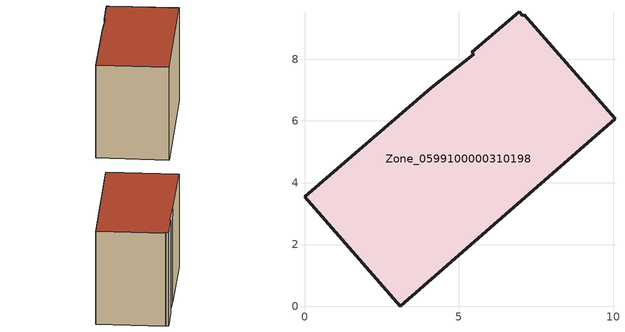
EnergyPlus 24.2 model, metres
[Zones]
Zone_0599100000310198
 floor ground (C_G): 0,3.54 4.1,7.08 5.48,8.16 5.42,8.22 6.95,9.54 7.06,9.4 7.11,9.44 10.05,6.07 3.1,0 z0
 wall outside (C_F): 4.1,7.08 0,3.54 3.1,0 10.05,6.07 7.11,9.44 7.06,9.4 6.95,9.54 5.42,8.22 5.48,8.16 4.1,7.08 z0:6.48
 roof outside (C_R): 7.06,9.4 6.95,9.54 5.42,8.22 5.48,8.16 4.1,7.08 0,3.54 3.1,0 10.05,6.07 7.11,9.44 z6.48
[BUILDING]
Pand.0599100000310198: North Axis=0; Terrain=City; Loads Convergence Tolerance Value=0.04; Temperature Convergence Tolerance Value=0.4; Solar Distribution=FullExterior; Maximum Number of Warmup Days=25; Minimum Number of Warmup Days=1
[Site:Location]
Rotterdam.The.Hague.AP_ZH_NLD Design_Conditions: Latitude=51.96; Longitude=4.45; Time Zone=1; Elevation=-4.5
[SITE:GROUNDTEMPERATURE:BUILDINGSURFACE]
18, 18, 18, 18, 18, 18, 18, 18, 18, 18, 18, 18
[MATERIAL] Thermal Absorptance=0.9; Solar Absorptance=0.7; Visible Absorptance=0.7
Name | Roughness | Thickness | Conductivity | Density | Specific Heat
G.TC.1946 | MediumSmooth | 0.15 | 1 | 540 | 1210
F.TC.1946 | Rough | 0.3 | 0.857143 | 1920 | 840
R.TC.1946 | MediumRough | 0.2 | 0.909091 | 1500 | 1000
[CONSTRUCTION]
C_G: G.TC.1946
C_F: F.TC.1946
C_R: R.TC.1946
[ZONE]
Zone_0599100000310198: Type=1; Multiplier=1; Ceiling Height=Autocalculate; Volume=Autocalculate; Floor Area=autocalculate; Part of Total Floor Area=Yes
[ZONEINFILTRATION:DESIGNFLOWRATE]
Infil_Zone_0599100000310198: Zone or ZoneList or Space or SpaceList=Zone_0599100000310198; Schedule=AlwaysOn; Design Flow Rate Calculation Method=Flow/Area; Flow Rate per Floor Area=0.003; Constant Term Coefficient=1; Temperature Term Coefficient=0; Velocity Term Coefficient=0; Velocity Squared Term Coefficient=0
[HVACTEMPLATE:ZONE:IDEALLOADSAIRSYSTEM]
Zone_0599100000310198: Maximum Heating Supply Air Temperature=50; Minimum Cooling Supply Air Temperature=13; Maximum Heating Supply Air Humidity Ratio=0.0156; Minimum Cooling Supply Air Humidity Ratio=0.0077; Heating Limit=NoLimit; Cooling Limit=NoLimit; Dehumidification Control Type=ConstantSensibleHeatRatio; Cooling Sensible Heat Ratio=0.7; Dehumidification Setpoint=60; Humidification Control Type=None; Humidification Setpoint=30; Outdoor Air Method=None; Outdoor Air Flow Rate per Person=0.00944; Outdoor Air Flow Rate per Zone Floor Area=0; Outdoor Air Flow Rate per Zone=0; Demand Controlled Ventilation Type=None; Outdoor Air Economizer Type=NoEconomizer; Heat Recovery Type=None; Sensible Heat Recovery Effectiveness=0.7; Latent Heat Recovery Effectiveness=0.65
[ZONECONTROL:THERMOSTAT]
ThermostatControl_Zone_0599100000310198: Zone or ZoneList=Zone_0599100000310198; Control Type Schedule=DualSetpointControlType; Control 1=Thermostat_Zone_0599100000310198; Temperature Difference Between Cutout And Setpoint=0
[THERMOSTATSETPOINT:DUALSETPOINT]
Thermostat_Zone_0599100000310198: Heating Setpoint Temperature Schedule=HeatingSetpoint_Zone_0599100000310198; Cooling Setpoint Temperature Schedule=CoolingSetpoint_Zone_0599100000310198
[SCHEDULE:COMPACT]
HeatingSetpoint_Zone_0599100000310198: Through: 12/31, For: AllDays, Until: 24:00, 21
CoolingSetpoint_Zone_0599100000310198: Through: 12/31, For: AllDays, Until: 24:00, 24
DualSetpointControlType: Through: 12/31, For: AllDays, Until: 24:00, 4
AlwaysOn: Through: 12/31, For: AllDays, Until: 24:00, 1
